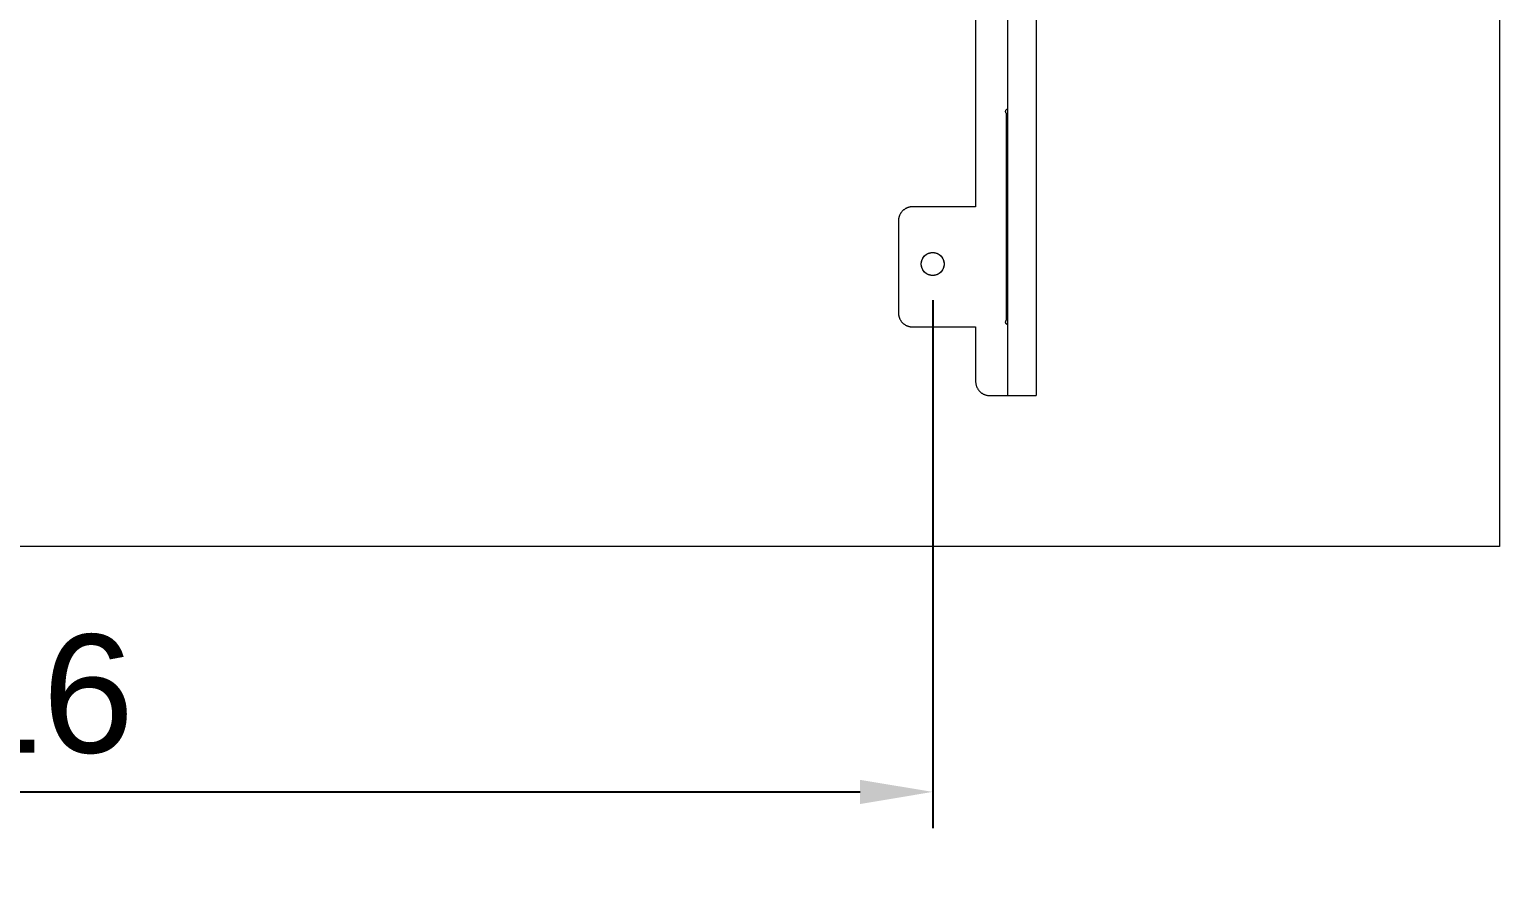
# Model space of a CAD drawing. Header units: inches. Extents: x -12 to 176, y -4 to 123.
# Drawn here: x 56.2 to 76.44, y 0.26 to 11.83 of the extents above; entities that cross this region are included whole.
import ezdxf

# ---------------------------------------------------------------- set-up
doc = ezdxf.new("R2010")
doc.units = ezdxf.units.IN
doc.layers.add('ZANO_R', color=7, linetype='Continuous', lineweight=0)
doc.layers.add('ZANO_W', color=1, linetype='Continuous', lineweight=0)
doc.styles.get("Standard").update_dxf_attribs({"font": 'arial.ttf'})
doc.dimstyles.new('amerykanie', dxfattribs={"dimtxt": 50, "dimasz": 50, "dimexe": 0.5, "dimexo": 0.5, "dimgap": 1, "dimtad": 1, "dimdec": 0, "dimzin": 0, "dimlunit": 5, "dimtxsty": 'Standard', "dimcen": 0.09, "dimclrd": 1, "dimclre": 1, "dimclrt": 1, "dimazin": 0, "dimtfac": 1, "dimtdec": 0, "dimtmove": 0, "dimatfit": 3, "dimfxl": 1, "dimtzin": 0, "dimarcsym": 1})

# ---------------------------------------------------------------- blocks, each defined once
blk = doc.blocks.new('*D364')
at = {"layer": 'ZANO_W', "color": 1, "lineweight": -2}
for p, q in [((37.819, 8.105), (37.819, 0.841)), ((68.638, 8.105), (68.638, 0.841)), ((38.819, 1.341), (67.638, 1.341))]:
    blk.add_line(p, q, dxfattribs=at)
at = {"layer": 'ZANO_W', "color": 1}
for points in [[(38.819, 1.507), (38.819, 1.174), (37.819, 1.341)], [(67.638, 1.174), (67.638, 1.507), (68.638, 1.341)]]:
    blk.add_solid(points, dxfattribs=at)
at = {"layer": 'ZANO_W', "color": 1, "insert": (53.228, 2.682), "char_height": 1.625, "attachment_point": 5}
blk.add_mtext('30 13/16', dxfattribs=at)

msp = doc.modelspace()

# ---------------------------------------------------------------- linework, layer by layer
at = {"layer": 'ZANO_R'}
for p, q in [((69.66927, 21.73815), (69.66927, 6.79361)), ((70.06297, 21.73815), (70.06297, 6.79361)), ((69.22832, 16.59677), (69.22832, 9.39204)), ((69.64839, 10.72431), (69.64914, 10.72542)), ((69.64914, 10.72542), (69.64993, 10.7265)), ((69.64993, 10.7265), (69.65076, 10.72755)), ((69.65076, 10.72755), (69.65162, 10.72858)), ((69.65162, 10.72858), (69.65251, 10.72958)), ((69.65251, 10.72958), (69.65344, 10.73054)), ((69.65344, 10.73054), (69.6544, 10.73148)), ((69.6544, 10.73148), (69.65539, 10.73238)), ((69.65539, 10.73238), (69.65641, 10.73324)), ((69.65641, 10.73324), (69.65746, 10.73407)), ((69.65746, 10.73407), (69.65854, 10.73487)), ((69.65854, 10.73487), (69.65964, 10.73563)), ((69.65964, 10.73563), (69.66077, 10.73635)), ((69.66077, 10.73635), (69.66193, 10.73703)), ((69.66193, 10.73703), (69.6631, 10.73767)), ((69.6631, 10.73767), (69.6643, 10.73827)), ((69.6643, 10.73827), (69.66552, 10.73883)), ((69.66552, 10.73883), (69.66675, 10.73935)), ((69.66675, 10.73935), (69.668, 10.73982)), ((69.668, 10.73982), (69.66927, 10.74025)), ((69.64199, 10.70279), (69.64201, 10.70413)), ((69.64201, 10.70144), (69.64199, 10.70279)), ((69.64201, 10.70413), (69.64208, 10.70546)), ((69.64208, 10.7001), (69.64201, 10.70144)), ((69.64208, 10.70546), (69.6422, 10.7068)), ((69.6422, 10.69876), (69.64208, 10.7001)), ((69.6422, 10.7068), (69.64235, 10.70813)), ((69.64236, 10.69743), (69.6422, 10.69876)), ((69.64235, 10.70813), (69.64256, 10.70945)), ((69.64256, 10.6961), (69.64236, 10.69743)), ((69.64256, 10.70945), (69.64281, 10.71077)), ((69.64281, 10.69478), (69.64256, 10.6961)), ((69.64281, 10.71077), (69.6431, 10.71207)), ((69.64311, 10.69347), (69.64281, 10.69478)), ((69.6431, 10.71207), (69.64344, 10.71337)), ((69.64345, 10.69217), (69.64311, 10.69347)), ((69.64344, 10.71337), (69.64382, 10.71465)), ((69.64384, 10.69088), (69.64345, 10.69217)), ((69.64382, 10.71465), (69.64425, 10.71592)), ((69.64426, 10.6896), (69.64384, 10.69088)), ((69.64425, 10.71592), (69.64471, 10.71718)), ((69.64474, 10.68834), (69.64426, 10.6896)), ((69.64471, 10.71718), (69.64523, 10.71842)), ((69.64525, 10.6871), (69.64474, 10.68834)), ((69.64523, 10.71842), (69.64578, 10.71964)), ((69.64581, 10.68588), (69.64525, 10.6871)), ((69.64578, 10.71964), (69.64637, 10.72084)), ((69.6464, 10.68467), (69.64581, 10.68588)), ((69.64637, 10.72084), (69.64701, 10.72202)), ((69.64704, 10.68349), (69.6464, 10.68467)), ((69.64701, 10.72202), (69.64768, 10.72317)), ((69.64772, 10.68233), (69.64704, 10.68349)), ((69.64768, 10.72317), (69.64839, 10.72431)), ((69.64844, 10.68119), (69.64772, 10.68233)), ((69.6492, 10.68008), (69.64844, 10.68119)), ((69.64999, 10.679), (69.6492, 10.68008)), ((69.65082, 10.67794), (69.64999, 10.679)), ((69.65169, 10.67691), (69.65082, 10.67794)), ((69.65259, 10.67592), (69.65169, 10.67691)), ((69.65352, 10.67495), (69.65259, 10.67592)), ((69.65352, 7.83355), (69.65352, 10.67495)), ((68.20136, 9.30871), (68.19758, 9.30315)), ((68.20533, 9.31414), (68.20136, 9.30871)), ((68.20948, 9.31942), (68.20533, 9.31414)), ((68.21381, 9.32456), (68.20948, 9.31942)), ((68.21832, 9.32955), (68.21381, 9.32456)), ((68.22299, 9.33439), (68.21832, 9.32955)), ((68.22782, 9.33906), (68.22299, 9.33439)), ((68.23281, 9.34356), (68.22782, 9.33906)), ((68.23795, 9.34789), (68.23281, 9.34356)), ((68.24324, 9.35204), (68.23795, 9.34789)), ((68.24866, 9.35601), (68.24324, 9.35204)), ((68.25422, 9.35979), (68.24866, 9.35601)), ((68.2599, 9.36338), (68.25422, 9.35979)), ((68.2657, 9.36678), (68.2599, 9.36338)), ((68.27162, 9.36997), (68.2657, 9.36678)), ((68.27764, 9.37296), (68.27162, 9.36997)), ((68.28376, 9.37575), (68.27764, 9.37296)), ((68.28997, 9.37832), (68.28376, 9.37575)), ((68.29626, 9.38068), (68.28997, 9.37832)), ((68.30263, 9.38282), (68.29626, 9.38068)), ((68.30907, 9.38474), (68.30263, 9.38282)), ((68.31557, 9.38645), (68.30907, 9.38474)), ((68.32213, 9.38792), (68.31557, 9.38645)), ((68.32873, 9.38918), (68.32213, 9.38792)), ((68.33538, 9.39021), (68.32873, 9.38918)), ((68.34205, 9.39101), (68.33538, 9.39021)), ((68.34875, 9.39158), (68.34205, 9.39101)), ((68.35546, 9.39193), (68.34875, 9.39158)), ((68.36218, 9.39204), (68.35546, 9.39193)), ((69.22832, 9.39204), (68.36218, 9.39204)), ((68.16545, 9.20191), (68.16533, 9.19519)), ((68.16533, 9.19519), (68.16533, 7.93535)), ((68.16579, 9.20863), (68.16545, 9.20191)), ((68.16636, 9.21532), (68.16579, 9.20863)), ((68.16716, 9.222), (68.16636, 9.21532)), ((68.16819, 9.22864), (68.16716, 9.222)), ((68.16945, 9.23524), (68.16819, 9.22864)), ((68.17093, 9.2418), (68.16945, 9.23524)), ((68.17263, 9.2483), (68.17093, 9.2418)), ((68.17455, 9.25474), (68.17263, 9.2483)), ((68.1767, 9.26111), (68.17455, 9.25474)), ((68.17906, 9.26741), (68.1767, 9.26111)), ((68.18163, 9.27362), (68.17906, 9.26741)), ((68.18441, 9.27974), (68.18163, 9.27362)), ((68.1874, 9.28576), (68.18441, 9.27974)), ((68.19059, 9.29167), (68.1874, 9.28576)), ((68.19399, 9.29747), (68.19059, 9.29167)), ((68.19758, 9.30315), (68.19399, 9.29747)), ((68.51297, 8.70069), (68.51636, 8.70494)), ((68.51636, 8.70494), (68.5199, 8.70907)), ((68.5199, 8.70907), (68.52357, 8.71308)), ((68.52357, 8.71308), (68.52738, 8.71695)), ((68.52738, 8.71695), (68.53132, 8.7207)), ((68.53132, 8.7207), (68.53539, 8.7243)), ((68.53539, 8.7243), (68.53959, 8.72776)), ((68.53959, 8.72776), (68.54389, 8.73108)), ((68.54389, 8.73108), (68.54831, 8.73424)), ((68.54831, 8.73424), (68.55284, 8.73725)), ((68.55284, 8.73725), (68.55747, 8.74011)), ((68.55747, 8.74011), (68.56219, 8.7428)), ((68.56219, 8.7428), (68.56701, 8.74532)), ((68.56701, 8.74532), (68.5719, 8.74768)), ((68.5719, 8.74768), (68.57688, 8.74987)), ((68.57688, 8.74987), (68.58193, 8.75189)), ((68.58193, 8.75189), (68.58704, 8.75373)), ((68.58704, 8.75373), (68.59222, 8.75539)), ((68.59222, 8.75539), (68.59745, 8.75687)), ((68.59745, 8.75687), (68.60273, 8.75817)), ((68.60273, 8.75817), (68.60805, 8.75929)), ((68.60805, 8.75929), (68.61341, 8.76022)), ((68.61341, 8.76022), (68.61879, 8.76097)), ((68.61879, 8.76097), (68.6242, 8.76153)), ((68.6242, 8.76153), (68.62962, 8.76191)), ((68.62962, 8.76191), (68.63505, 8.7621)), ((68.63505, 8.7621), (68.64049, 8.7621)), ((68.64049, 8.7621), (68.64592, 8.76191)), ((68.64592, 8.76191), (68.65135, 8.76153)), ((68.65135, 8.76153), (68.65675, 8.76097)), ((68.65675, 8.76097), (68.66214, 8.76022)), ((68.66214, 8.76022), (68.6675, 8.75929)), ((68.6675, 8.75929), (68.67282, 8.75817)), ((68.67282, 8.75817), (68.67809, 8.75687)), ((68.67809, 8.75687), (68.68332, 8.75539)), ((68.68332, 8.75539), (68.6885, 8.75373)), ((68.6885, 8.75373), (68.69362, 8.75189)), ((68.69362, 8.75189), (68.69867, 8.74987)), ((68.69867, 8.74987), (68.70364, 8.74768)), ((68.70364, 8.74768), (68.70854, 8.74532)), ((68.70854, 8.74532), (68.71335, 8.7428)), ((68.71335, 8.7428), (68.71808, 8.74011)), ((68.71808, 8.74011), (68.7227, 8.73725)), ((68.7227, 8.73725), (68.72723, 8.73424)), ((68.72723, 8.73424), (68.73165, 8.73108)), ((68.73165, 8.73108), (68.73596, 8.72776)), ((68.73596, 8.72776), (68.74015, 8.7243)), ((68.74015, 8.7243), (68.74422, 8.7207)), ((68.74422, 8.7207), (68.74816, 8.71695)), ((68.74816, 8.71695), (68.75197, 8.71308)), ((68.75197, 8.71308), (68.75565, 8.70907)), ((68.75565, 8.70907), (68.75918, 8.70494)), ((68.75918, 8.70494), (68.76257, 8.70069)), ((68.48029, 8.60464), (68.48039, 8.61008)), ((68.48039, 8.5992), (68.48029, 8.60464)), ((68.48039, 8.61008), (68.48067, 8.6155)), ((68.48067, 8.59378), (68.48039, 8.5992)), ((68.48067, 8.6155), (68.48114, 8.62092)), ((68.48114, 8.58836), (68.48067, 8.59378)), ((68.48114, 8.62092), (68.48179, 8.62632)), ((68.48179, 8.58296), (68.48114, 8.58836)), ((68.48179, 8.62632), (68.48263, 8.63169)), ((68.48263, 8.57759), (68.48179, 8.58296)), ((68.48263, 8.63169), (68.48366, 8.63703)), ((68.48366, 8.57225), (68.48263, 8.57759)), ((68.48366, 8.63703), (68.48487, 8.64233)), ((68.48487, 8.56695), (68.48366, 8.57225)), ((68.48487, 8.64233), (68.48626, 8.64758)), ((68.48626, 8.5617), (68.48487, 8.56695)), ((68.48626, 8.64758), (68.48783, 8.65279)), ((68.48783, 8.55649), (68.48626, 8.5617)), ((68.48783, 8.65279), (68.48958, 8.65793)), ((68.48958, 8.55135), (68.48783, 8.55649)), ((68.48958, 8.65793), (68.49151, 8.66302)), ((68.49151, 8.54626), (68.48958, 8.55135)), ((68.49151, 8.66302), (68.49361, 8.66803)), ((68.49361, 8.54125), (68.49151, 8.54626)), ((68.49361, 8.66803), (68.49589, 8.67297)), ((68.49589, 8.53631), (68.49361, 8.54125)), ((68.49589, 8.67297), (68.49833, 8.67782)), ((68.49833, 8.53146), (68.49589, 8.53631)), ((68.49833, 8.67782), (68.50094, 8.68259)), ((68.50094, 8.52669), (68.49833, 8.53146)), ((68.50094, 8.68259), (68.50371, 8.68727)), ((68.50371, 8.52201), (68.50094, 8.52669)), ((68.50371, 8.68727), (68.50664, 8.69185)), ((68.50664, 8.51743), (68.50371, 8.52201)), ((68.50664, 8.69185), (68.50973, 8.69632)), ((68.50973, 8.51296), (68.50664, 8.51743)), ((68.50973, 8.69632), (68.51297, 8.70069)), ((68.51297, 8.50859), (68.50973, 8.51296)), ((68.51636, 8.50434), (68.51297, 8.50859)), ((68.5199, 8.50021), (68.51636, 8.50434)), ((68.52357, 8.4962), (68.5199, 8.50021)), ((68.75565, 8.50021), (68.75197, 8.4962)), ((68.75918, 8.50434), (68.75565, 8.50021)), ((68.76257, 8.50859), (68.75918, 8.50434)), ((68.76257, 8.70069), (68.76581, 8.69632)), ((68.76581, 8.51296), (68.76257, 8.50859)), ((68.76581, 8.69632), (68.7689, 8.69185)), ((68.7689, 8.51743), (68.76581, 8.51296)), ((68.7689, 8.69185), (68.77183, 8.68727)), ((68.77183, 8.52201), (68.7689, 8.51743)), ((68.77183, 8.68727), (68.77461, 8.68259)), ((68.77461, 8.52669), (68.77183, 8.52201)), ((68.77461, 8.68259), (68.77721, 8.67782)), ((68.77721, 8.53146), (68.77461, 8.52669)), ((68.77721, 8.67782), (68.77966, 8.67297)), ((68.77966, 8.53631), (68.77721, 8.53146)), ((68.77966, 8.67297), (68.78193, 8.66803)), ((68.78193, 8.54125), (68.77966, 8.53631)), ((68.78193, 8.66803), (68.78403, 8.66302)), ((68.78403, 8.54626), (68.78193, 8.54125)), ((68.78403, 8.66302), (68.78596, 8.65793)), ((68.78596, 8.55135), (68.78403, 8.54626)), ((68.78596, 8.65793), (68.78771, 8.65279)), ((68.78771, 8.55649), (68.78596, 8.55135)), ((68.78771, 8.65279), (68.78929, 8.64758)), ((68.78929, 8.5617), (68.78771, 8.55649)), ((68.78929, 8.64758), (68.79068, 8.64233)), ((68.79068, 8.56695), (68.78929, 8.5617)), ((68.79068, 8.64233), (68.79189, 8.63703)), ((68.79189, 8.57225), (68.79068, 8.56695)), ((68.79189, 8.63703), (68.79291, 8.63169)), ((68.79291, 8.57759), (68.79189, 8.57225)), ((68.79291, 8.63169), (68.79375, 8.62632)), ((68.79375, 8.58296), (68.79291, 8.57759)), ((68.79375, 8.62632), (68.79441, 8.62092)), ((68.79441, 8.58836), (68.79375, 8.58296)), ((68.79441, 8.62092), (68.79488, 8.6155)), ((68.79488, 8.59378), (68.79441, 8.58836)), ((68.79488, 8.6155), (68.79516, 8.61008)), ((68.79516, 8.5992), (68.79488, 8.59378)), ((68.79516, 8.61008), (68.79525, 8.60464)), ((68.79525, 8.60464), (68.79516, 8.5992)), ((68.52738, 8.49233), (68.52357, 8.4962)), ((68.53132, 8.48858), (68.52738, 8.49233)), ((68.53539, 8.48498), (68.53132, 8.48858)), ((68.53959, 8.48152), (68.53539, 8.48498)), ((68.54389, 8.4782), (68.53959, 8.48152)), ((68.54831, 8.47504), (68.54389, 8.4782)), ((68.55284, 8.47203), (68.54831, 8.47504)), ((68.55747, 8.46917), (68.55284, 8.47203)), ((68.56219, 8.46648), (68.55747, 8.46917)), ((68.56701, 8.46396), (68.56219, 8.46648)), ((68.5719, 8.4616), (68.56701, 8.46396)), ((68.57688, 8.45941), (68.5719, 8.4616)), ((68.58193, 8.45739), (68.57688, 8.45941)), ((68.58704, 8.45555), (68.58193, 8.45739)), ((68.59222, 8.45389), (68.58704, 8.45555)), ((68.59745, 8.45241), (68.59222, 8.45389)), ((68.60273, 8.45111), (68.59745, 8.45241)), ((68.60805, 8.44999), (68.60273, 8.45111)), ((68.61341, 8.44906), (68.60805, 8.44999)), ((68.61879, 8.44831), (68.61341, 8.44906)), ((68.6242, 8.44775), (68.61879, 8.44831)), ((68.62962, 8.44737), (68.6242, 8.44775)), ((68.63505, 8.44718), (68.62962, 8.44737)), ((68.64049, 8.44718), (68.63505, 8.44718)), ((68.64592, 8.44737), (68.64049, 8.44718)), ((68.65135, 8.44775), (68.64592, 8.44737)), ((68.65675, 8.44831), (68.65135, 8.44775)), ((68.66214, 8.44906), (68.65675, 8.44831)), ((68.6675, 8.44999), (68.66214, 8.44906)), ((68.67282, 8.45111), (68.6675, 8.44999)), ((68.67809, 8.45241), (68.67282, 8.45111)), ((68.68332, 8.45389), (68.67809, 8.45241)), ((68.6885, 8.45555), (68.68332, 8.45389)), ((68.69362, 8.45739), (68.6885, 8.45555)), ((68.69867, 8.45941), (68.69362, 8.45739)), ((68.70364, 8.4616), (68.69867, 8.45941)), ((68.70854, 8.46396), (68.70364, 8.4616)), ((68.71335, 8.46648), (68.70854, 8.46396)), ((68.71808, 8.46917), (68.71335, 8.46648)), ((68.7227, 8.47203), (68.71808, 8.46917)), ((68.72723, 8.47504), (68.7227, 8.47203)), ((68.73165, 8.4782), (68.72723, 8.47504)), ((68.73596, 8.48152), (68.73165, 8.4782)), ((68.74015, 8.48498), (68.73596, 8.48152)), ((68.74422, 8.48858), (68.74015, 8.48498)), ((68.74816, 8.49233), (68.74422, 8.48858)), ((68.75197, 8.4962), (68.74816, 8.49233)), ((68.16533, 7.93535), (68.16545, 7.92863)), ((68.16545, 7.92863), (68.16579, 7.92191)), ((68.16579, 7.92191), (68.16636, 7.91522)), ((68.16636, 7.91522), (68.16716, 7.90854)), ((68.16716, 7.90854), (68.16819, 7.9019)), ((68.16819, 7.9019), (68.16945, 7.8953)), ((68.16945, 7.8953), (68.17093, 7.88874)), ((68.17093, 7.88874), (68.17263, 7.88224)), ((68.17263, 7.88224), (68.17455, 7.8758)), ((68.17455, 7.8758), (68.1767, 7.86943)), ((68.1767, 7.86943), (68.17906, 7.86313)), ((68.17906, 7.86313), (68.18163, 7.85692)), ((68.18163, 7.85692), (68.18441, 7.8508)), ((68.18441, 7.8508), (68.1874, 7.84478)), ((68.1874, 7.84478), (68.19059, 7.83887)), ((68.19059, 7.83887), (68.19399, 7.83307)), ((68.19399, 7.83307), (68.19758, 7.82738)), ((68.19758, 7.82738), (68.20136, 7.82183)), ((68.20136, 7.82183), (68.20533, 7.8164)), ((68.20533, 7.8164), (68.20948, 7.81112)), ((68.20948, 7.81112), (68.21381, 7.80598)), ((68.21381, 7.80598), (68.21832, 7.80099)), ((68.21832, 7.80099), (68.22299, 7.79615)), ((68.22299, 7.79615), (68.22782, 7.79148)), ((68.22782, 7.79148), (68.23281, 7.78698)), ((68.23281, 7.78698), (68.23795, 7.78265)), ((68.23795, 7.78265), (68.24324, 7.7785)), ((68.24324, 7.7785), (68.24866, 7.77453)), ((68.24866, 7.77453), (68.25422, 7.77075)), ((68.25422, 7.77075), (68.2599, 7.76716)), ((68.2599, 7.76716), (68.2657, 7.76376)), ((68.2657, 7.76376), (68.27162, 7.76057)), ((68.27162, 7.76057), (68.27764, 7.75758)), ((68.27764, 7.75758), (68.28376, 7.75479)), ((68.28376, 7.75479), (68.28997, 7.75222)), ((68.28997, 7.75222), (68.29626, 7.74986)), ((68.29626, 7.74986), (68.30263, 7.74772)), ((68.30263, 7.74772), (68.30907, 7.7458)), ((68.30907, 7.7458), (68.31557, 7.74409)), ((68.31557, 7.74409), (68.32213, 7.74261)), ((68.32213, 7.74261), (68.32873, 7.74136)), ((68.32873, 7.74136), (68.33538, 7.74033)), ((68.33538, 7.74033), (68.34205, 7.73953)), ((68.34205, 7.73953), (68.34875, 7.73896)), ((68.34875, 7.73896), (68.35546, 7.73861)), ((68.35546, 7.73861), (68.36218, 7.7385)), ((68.36218, 7.7385), (69.22832, 7.7385)), ((69.22832, 7.7385), (69.22832, 6.99047)), ((69.64199, 7.80571), (69.64201, 7.80705)), ((69.64201, 7.80437), (69.64199, 7.80571)), ((69.64201, 7.80705), (69.64208, 7.80839)), ((69.64208, 7.80303), (69.64201, 7.80437)), ((69.64208, 7.80839), (69.6422, 7.80973)), ((69.6422, 7.8017), (69.64208, 7.80303)), ((69.6422, 7.80973), (69.64236, 7.81107)), ((69.64235, 7.80037), (69.6422, 7.8017)), ((69.64256, 7.79904), (69.64235, 7.80037)), ((69.64236, 7.81107), (69.64256, 7.8124)), ((69.64256, 7.8124), (69.64281, 7.81372)), ((69.64281, 7.79773), (69.64256, 7.79904)), ((69.64281, 7.81372), (69.64311, 7.81503)), ((69.6431, 7.79642), (69.64281, 7.79773)), ((69.64344, 7.79512), (69.6431, 7.79642)), ((69.64311, 7.81503), (69.64345, 7.81633)), ((69.64382, 7.79384), (69.64344, 7.79512)), ((69.64345, 7.81633), (69.64384, 7.81762)), ((69.64425, 7.79257), (69.64382, 7.79384)), ((69.64384, 7.81762), (69.64426, 7.81889)), ((69.64471, 7.79132), (69.64425, 7.79257)), ((69.64426, 7.81889), (69.64474, 7.82015)), ((69.64523, 7.79008), (69.64471, 7.79132)), ((69.64474, 7.82015), (69.64525, 7.82139)), ((69.64578, 7.78886), (69.64523, 7.79008)), ((69.64525, 7.82139), (69.64581, 7.82262)), ((69.64637, 7.78766), (69.64578, 7.78886)), ((69.64581, 7.82262), (69.6464, 7.82382)), ((69.64701, 7.78648), (69.64637, 7.78766)), ((69.6464, 7.82382), (69.64704, 7.825)), ((69.64768, 7.78532), (69.64701, 7.78648)), ((69.64704, 7.825), (69.64772, 7.82616)), ((69.64839, 7.78419), (69.64768, 7.78532)), ((69.64772, 7.82616), (69.64844, 7.8273)), ((69.64914, 7.78308), (69.64839, 7.78419)), ((69.64844, 7.8273), (69.6492, 7.82841)), ((69.64993, 7.782), (69.64914, 7.78308)), ((69.6492, 7.82841), (69.64999, 7.8295)), ((69.65076, 7.78094), (69.64993, 7.782)), ((69.64999, 7.8295), (69.65082, 7.83055)), ((69.65162, 7.77991), (69.65076, 7.78094)), ((69.65082, 7.83055), (69.65169, 7.83158)), ((69.65251, 7.77892), (69.65162, 7.77991)), ((69.65169, 7.83158), (69.65259, 7.83258)), ((69.65344, 7.77795), (69.65251, 7.77892)), ((69.65259, 7.83258), (69.65352, 7.83355)), ((69.6544, 7.77702), (69.65344, 7.77795)), ((69.65539, 7.77612), (69.6544, 7.77702)), ((69.65641, 7.77525), (69.65539, 7.77612)), ((69.65746, 7.77442), (69.65641, 7.77525)), ((69.65854, 7.77363), (69.65746, 7.77442)), ((69.65964, 7.77287), (69.65854, 7.77363)), ((69.66077, 7.77215), (69.65964, 7.77287)), ((69.66193, 7.77147), (69.66077, 7.77215)), ((69.6631, 7.77083), (69.66193, 7.77147)), ((69.6643, 7.77023), (69.6631, 7.77083)), ((69.66552, 7.76967), (69.6643, 7.77023)), ((69.66675, 7.76915), (69.66552, 7.76967)), ((69.668, 7.76867), (69.66675, 7.76915)), ((69.66927, 7.76824), (69.668, 7.76867)), ((69.22832, 6.99047), (69.22844, 6.98374)), ((69.22844, 6.98374), (69.22878, 6.97703)), ((69.22878, 6.97703), (69.22936, 6.97033)), ((69.22936, 6.97033), (69.23016, 6.96366)), ((69.23016, 6.96366), (69.23119, 6.95702)), ((69.23119, 6.95702), (69.23244, 6.95041)), ((69.23244, 6.95041), (69.23392, 6.94386)), ((69.23392, 6.94386), (69.23562, 6.93736)), ((69.23562, 6.93736), (69.23755, 6.93092)), ((69.23755, 6.93092), (69.23969, 6.92454)), ((69.23969, 6.92454), (69.24205, 6.91825)), ((69.24205, 6.91825), (69.24462, 6.91204)), ((69.24462, 6.91204), (69.2474, 6.90592)), ((69.2474, 6.90592), (69.25039, 6.8999)), ((69.25039, 6.8999), (69.25359, 6.89399)), ((69.25359, 6.89399), (69.25698, 6.88818)), ((69.25698, 6.88818), (69.26057, 6.8825)), ((69.26057, 6.8825), (69.26435, 6.87695)), ((69.26435, 6.87695), (69.26832, 6.87152)), ((69.26832, 6.87152), (69.27248, 6.86624)), ((69.27248, 6.86624), (69.27681, 6.86109)), ((69.27681, 6.86109), (69.28131, 6.8561)), ((69.28131, 6.8561), (69.28598, 6.85127)), ((69.28598, 6.85127), (69.29081, 6.8466)), ((69.29081, 6.8466), (69.2958, 6.8421)), ((69.2958, 6.8421), (69.30094, 6.83777)), ((69.30094, 6.83777), (69.30623, 6.83361)), ((69.30623, 6.83361), (69.31166, 6.82964)), ((69.31166, 6.82964), (69.31721, 6.82586)), ((69.31721, 6.82586), (69.32289, 6.82227)), ((69.32289, 6.82227), (69.3287, 6.81888)), ((69.3287, 6.81888), (69.33461, 6.81568)), ((69.33461, 6.81568), (69.34063, 6.81269)), ((69.34063, 6.81269), (69.34675, 6.80991)), ((69.34675, 6.80991), (69.35296, 6.80734)), ((69.35296, 6.80734), (69.35925, 6.80498)), ((69.35925, 6.80498), (69.36562, 6.80284)), ((69.36562, 6.80284), (69.37207, 6.80091)), ((69.37207, 6.80091), (69.37857, 6.79921)), ((69.37857, 6.79921), (69.38512, 6.79773)), ((69.38512, 6.79773), (69.39173, 6.79648)), ((69.39173, 6.79648), (69.39837, 6.79545)), ((69.39837, 6.79545), (69.40504, 6.79465)), ((69.40504, 6.79465), (69.41174, 6.79407)), ((69.41174, 6.79407), (69.41845, 6.79373)), ((69.41845, 6.79373), (69.42517, 6.79361)), ((69.42517, 6.79361), (69.66927, 6.79361)), ((69.66927, 6.79361), (70.06297, 6.79361))]:
    msp.add_line(p, q, dxfattribs=at)
msp.add_lwpolyline([(-3.24405, 20.46778), (76.4408, 20.46778), (76.4408, 4.71973), (-3.24405, 4.71973)], close=True, dxfattribs=at)
msp.add_circle((68.63779, 8.60463), 0.15747, dxfattribs=at)

# ---------------------------------------------------------------- dimensions: what is measured, and where the dimension line sits
at = {"layer": 'ZANO_W'}
dim = msp.add_linear_dim(base=(68.63779, 1.34081), p1=(37.81883, 8.60463), p2=(68.63779, 8.60463), dimstyle='amerykanie', override={"dimtxt": 1.625, "dimasz": 1, "dimgap": 0.5, "dimdec": 4, "dimaunit": 1, "dimadec": 1, "dimtdec": 4, "dimtmove": 1, "dimfrac": 2}, dxfattribs=at)
dim.commit()
dim.dimension.update_dxf_attribs({"geometry": '*D364', "text_midpoint": (53.22831, 2.68157)})

doc.saveas('drawing.dxf')
